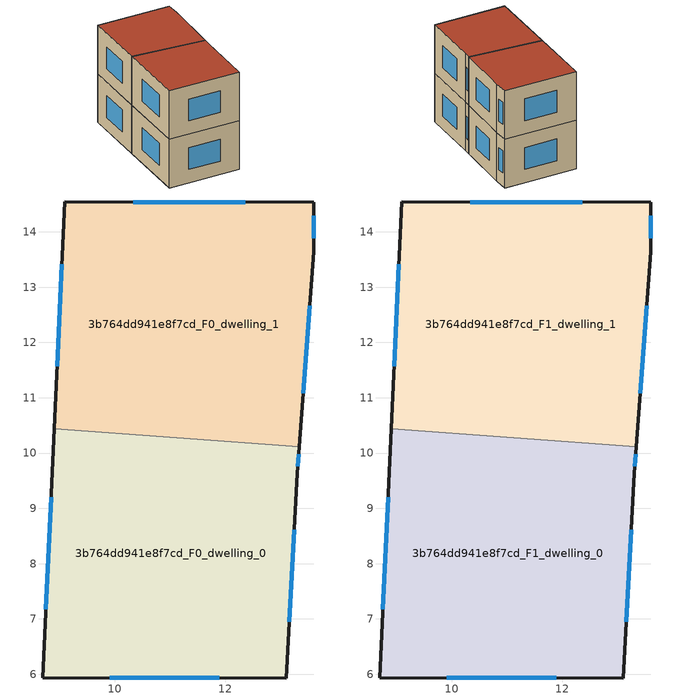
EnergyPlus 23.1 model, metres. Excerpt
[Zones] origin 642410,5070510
3b764dd941e8f7cd_F0_dwelling_0
 floor ground (EU_floor_Construction): 13.1,5.93 13.3,9.63 13.33,10.11 8.91,10.44 8.69,5.93 z0
 wall outside (EU_wall_Construction): 13.33,10.11 13.3,9.63 13.1,5.93 8.69,5.93 8.91,10.44 z0:3
 wall to 3b764dd941e8f7cd_F0_dwelling_1 (EU_wall_Construction): 8.9,10.44 13.33,10.11 z0:3
 window (EU_Window_Construction): 8.75,7.17 8.85,9.2 / 13.32,9.98 13.31,9.76 / 13.24,8.62 13.15,6.95 / 11.89,5.93 9.9,5.93 z0.83:2.17
3b764dd941e8f7cd_F0_dwelling_1
 floor ground (EU_floor_Construction): 13.33,10.11 13.6,13.64 13.6,14.54 9.1,14.54 8.91,10.44 z0
 wall outside (EU_wall_Construction): 8.91,10.44 9.1,14.54 13.6,14.54 13.6,13.64 13.33,10.11 z0:3
 window (EU_Window_Construction): 13.6,14.29 13.6,13.88 / 13.53,12.67 13.41,11.08 / 8.96,11.57 9.04,13.41 / 10.34,14.54 12.36,14.54 z0.83:2.17
3b764dd941e8f7cd_F1_dwelling_0
 floor to 3b764dd941e8f7cd_F0_dwelling_0 (EU_floor_Construction): 13.1,5.93 13.3,9.63 13.33,10.11 8.9,10.44 8.69,5.93 z3
 wall outside (EU_wall_Construction): 13.33,10.11 13.3,9.63 13.1,5.93 8.69,5.93 8.91,10.44 z3:6
 wall to 3b764dd941e8f7cd_F1_dwelling_1 (EU_wall_Construction): 8.9,10.44 13.33,10.11 z3:6
 window (EU_Window_Construction): 8.75,7.17 8.85,9.2 / 13.32,9.98 13.31,9.76 / 13.24,8.62 13.15,6.95 / 11.89,5.93 9.9,5.93 z3.83:5.17
 roof outside (EU_roof_Construction): 13.33,10.11 13.3,9.63 13.1,5.93 8.69,5.93 8.91,10.44 z6
3b764dd941e8f7cd_F1_dwelling_1
 floor to 3b764dd941e8f7cd_F0_dwelling_1 (EU_floor_Construction): 13.33,10.11 13.6,13.64 13.6,14.54 9.1,14.54 8.9,10.44 z3
 wall outside (EU_wall_Construction): 8.91,10.44 9.1,14.54 13.6,14.54 13.6,13.64 13.33,10.11 z3:6
 window (EU_Window_Construction): 13.6,14.29 13.6,13.88 / 13.53,12.67 13.41,11.08 / 8.96,11.57 9.04,13.41 / 10.34,14.54 12.36,14.54 z3.83:5.17
 roof outside (EU_roof_Construction): 13.6,14.54 13.6,13.64 13.33,10.11 8.91,10.44 9.1,14.54 z6
[Building]
EU S2 Campaign: North Axis=0; Terrain=City; Solar Distribution=FullExterior
[Site:Location]
Lyon-Bron: Latitude=45.75; Longitude=5; Time Zone=1; Elevation=198
[SizingPeriod:WeatherFileDays]
AnnualSizingPeriod: Begin Month=1; Begin Day of Month=1; End Month=12; End Day of Month=31; Day of Week for Start Day=Monday; Use Weather File Daylight Saving Period=No; Use Weather File Rain and Snow Indicators=No
[MATERIAL]
EU_InternalMass_Material: Roughness=MediumRough; Thickness=0.1; Conductivity=1; Density=1800; Specific Heat=900; Thermal Absorptance=0.9; Solar Absorptance=0.7; Visible Absorptance=0.7
[MATERIAL:NOMASS] Roughness=MediumRough; Thermal Absorptance=0.9; Solar Absorptance=0.7; Visible Absorptance=0.7
Name | Thermal Resistance
EU_wall_NoMass | 0.87146
EU_roof_NoMass | 0.842276
EU_floor_NoMass | 0.496999
[WINDOWMATERIAL:SIMPLEGLAZINGSYSTEM]
EU_Window_SimpleGlazing: UFactor=2.2525; Solar Heat Gain Coefficient=0.76; Visible Transmittance=0.76
[CONSTRUCTION]
EU_wall_Construction: EU_wall_NoMass
EU_roof_Construction: EU_roof_NoMass
EU_floor_Construction: EU_floor_NoMass
EU_InternalMass_Construction: EU_InternalMass_Material
EU_Window_Construction: EU_Window_SimpleGlazing
[ZONE] Type=1; Multiplier=1; Ceiling Height=autocalculate; Floor Area=autocalculate; Part of Total Floor Area=Yes
Name | Volume
3b764dd941e8f7cd_F0_dwelling_0 | 57.5903
3b764dd941e8f7cd_F1_dwelling_0 | 57.5911
3b764dd941e8f7cd_F0_dwelling_1; 3b764dd941e8f7cd_F1_dwelling_1 | 57.5896
[INTERNALMASS] Construction=EU_InternalMass_Construction
Name | Zone or ZoneList | Surface Area
3b764dd941e8f7cd_F0_dwelling_0_EU_InternalMass | 3b764dd941e8f7cd_F0_dwelling_0 | 19.1961
3b764dd941e8f7cd_F0_dwelling_1_EU_InternalMass | 3b764dd941e8f7cd_F0_dwelling_1 | 19.1955
3b764dd941e8f7cd_F1_dwelling_0_EU_InternalMass | 3b764dd941e8f7cd_F1_dwelling_0 | 19.1961
3b764dd941e8f7cd_F1_dwelling_1_EU_InternalMass | 3b764dd941e8f7cd_F1_dwelling_1 | 19.1955
[OTHEREQUIPMENT] Fuel Type=Electricity; Design Level Calculation Method=Watts/Area; Power per Zone Floor Area=1; Fraction Latent=0; Fraction Radiant=0; Fraction Lost=0; Carbon Dioxide Generation Rate=0; EndUse Subcategory=EU_Step8_InternalGains
Name | Zone or ZoneList or Space or SpaceList | Schedule
EU_Step8_InternalGain_3b764dd941e8f7cd_F0_dwelling_0_f000 | 3b764dd941e8f7cd_F0_dwelling_0 | EU_Step8_GainSchedule_3b764dd941e8f7cd_F0_dwelling_0_f000
EU_Step8_InternalGain_3b764dd941e8f7cd_F0_dwelling_1_f000 | 3b764dd941e8f7cd_F0_dwelling_1 | EU_Step8_GainSchedule_3b764dd941e8f7cd_F0_dwelling_1_f000
EU_Step8_InternalGain_3b764dd941e8f7cd_F1_dwelling_0_f000 | 3b764dd941e8f7cd_F1_dwelling_0 | EU_Step8_GainSchedule_3b764dd941e8f7cd_F1_dwelling_0_f000
EU_Step8_InternalGain_3b764dd941e8f7cd_F1_dwelling_1_f000 | 3b764dd941e8f7cd_F1_dwelling_1 | EU_Step8_GainSchedule_3b764dd941e8f7cd_F1_dwelling_1_f000
[ZONEVENTILATION:DESIGNFLOWRATE] Schedule=EU_AlwaysOn; Design Flow Rate Calculation Method=AirChanges/Hour; Air Changes per Hour=0.425; Ventilation Type=Natural; Fan Pressure Rise=0; Fan Total Efficiency=1; Constant Term Coefficient=1; Temperature Term Coefficient=0; Velocity Term Coefficient=0; Velocity Squared Term Coefficient=0; Minimum Indoor Temperature=-100; Maximum Indoor Temperature=100; Delta Temperature=-100; Minimum Outdoor Temperature=-100; Maximum Outdoor Temperature=100; Maximum Wind Speed=40
Name | Zone or ZoneList or Space or SpaceList
EU_ConstantAir_3b764dd941e8f7cd_F0_dwelling_0 | 3b764dd941e8f7cd_F0_dwelling_0
EU_ConstantAir_3b764dd941e8f7cd_F0_dwelling_1 | 3b764dd941e8f7cd_F0_dwelling_1
EU_ConstantAir_3b764dd941e8f7cd_F1_dwelling_0 | 3b764dd941e8f7cd_F1_dwelling_0
EU_ConstantAir_3b764dd941e8f7cd_F1_dwelling_1 | 3b764dd941e8f7cd_F1_dwelling_1
[HVACTEMPLATE:THERMOSTAT] Constant Heating Setpoint=20; Constant Cooling Setpoint=50
EU_HeatOnly_3b764dd941e8f7cd_F0_dwelling_0; EU_HeatOnly_3b764dd941e8f7cd_F0_dwelling_1; EU_HeatOnly_3b764dd941e8f7cd_F1_dwelling_0; EU_HeatOnly_3b764dd941e8f7cd_F1_dwelling_1
[HVACTEMPLATE:ZONE:IDEALLOADSAIRSYSTEM] System Availability Schedule=EU_AlwaysOn; Maximum Heating Supply Air Temperature=50; Minimum Cooling Supply Air Temperature=13; Maximum Heating Supply Air Humidity Ratio=0.0156; Minimum Cooling Supply Air Humidity Ratio=0.0077; Heating Limit=NoLimit; Cooling Limit=NoLimit; Heating Availability Schedule=EU_AlwaysOn; Cooling Availability Schedule=EU_CoolingOff; Dehumidification Control Type=ConstantSensibleHeatRatio; Cooling Sensible Heat Ratio=0.7; Dehumidification Setpoint=60; Humidification Control Type=None; Humidification Setpoint=30; Outdoor Air Method=None; Outdoor Air Flow Rate per Person=0.00944; Outdoor Air Flow Rate per Zone Floor Area=0; Outdoor Air Flow Rate per Zone=0; Demand Controlled Ventilation Type=None; Outdoor Air Economizer Type=NoEconomizer; Heat Recovery Type=None; Sensible Heat Recovery Effectiveness=0.7; Latent Heat Recovery Effectiveness=0.65
Name | Template Thermostat
3b764dd941e8f7cd_F0_dwelling_0 | EU_HeatOnly_3b764dd941e8f7cd_F0_dwelling_0
3b764dd941e8f7cd_F0_dwelling_1 | EU_HeatOnly_3b764dd941e8f7cd_F0_dwelling_1
3b764dd941e8f7cd_F1_dwelling_0 | EU_HeatOnly_3b764dd941e8f7cd_F1_dwelling_0
3b764dd941e8f7cd_F1_dwelling_1 | EU_HeatOnly_3b764dd941e8f7cd_F1_dwelling_1
[SIZING:ZONE] Zone Cooling Design Supply Air Temperature Input Method=SupplyAirTemperature; Zone Cooling Design Supply Air Temperature=13; Zone Heating Design Supply Air Temperature Input Method=SupplyAirTemperature; Zone Heating Design Supply Air Temperature=50; Zone Cooling Design Supply Air Humidity Ratio=0.008; Zone Heating Design Supply Air Humidity Ratio=0.008; Cooling Design Air Flow Method=DesignDay; Cooling Design Air Flow Rate=0; Cooling Minimum Air Flow per Zone Floor Area=0.000762; Cooling Minimum Air Flow=0; Cooling Minimum Air Flow Fraction=0.2; Heating Design Air Flow Method=DesignDay; Heating Design Air Flow Rate=0; Heating Maximum Air Flow per Zone Floor Area=0.002032; Heating Maximum Air Flow=0.141576; Heating Maximum Air Flow Fraction=0.3; Account for Dedicated Outdoor Air System=No; Dedicated Outdoor Air System Control Strategy=NeutralSupplyAir; Dedicated Outdoor Air Low Setpoint Temperature for Design=autosize; Dedicated Outdoor Air High Setpoint Temperature for Design=autosize; Zone Load Sizing Method=Sensible Load Only No Latent Load; Zone Latent Cooling Design Supply Air Humidity Ratio Input Method=HumidityRatioDifference; Zone Cooling Design Supply Air Humidity Ratio Difference=0.005; Zone Latent Heating Design Supply Air Humidity Ratio Input Method=HumidityRatioDifference; Zone Humidification Design Supply Air Humidity Ratio Difference=0.005
3b764dd941e8f7cd_F0_dwelling_0; 3b764dd941e8f7cd_F0_dwelling_1; 3b764dd941e8f7cd_F1_dwelling_0; 3b764dd941e8f7cd_F1_dwelling_1
[SCHEDULE:CONSTANT]
Name | Hourly Value
EU_AlwaysOn | 1
EU_CoolingOff | 0
[SCHEDULE:FILE] Column Number=1; Rows to Skip at Top=0; Number of Hours of Data=8760; Column Separator=Comma; Interpolate to Timestep=No; Minutes per Item=60; Adjust Schedule for Daylight Savings=Yes
Name | File
EU_Step8_GainSchedule_3b764dd941e8f7cd_F0_dwelling_0_f000 | ../../schedules/3b764dd941e8f7cd/3b764dd941e8f7cd_F0_dwelling_0_f000_gain.csv
EU_Step8_GainSchedule_3b764dd941e8f7cd_F0_dwelling_1_f000 | ../../schedules/3b764dd941e8f7cd/3b764dd941e8f7cd_F0_dwelling_1_f000_gain.csv
EU_Step8_GainSchedule_3b764dd941e8f7cd_F1_dwelling_0_f000 | ../../schedules/3b764dd941e8f7cd/3b764dd941e8f7cd_F1_dwelling_0_f000_gain.csv
EU_Step8_GainSchedule_3b764dd941e8f7cd_F1_dwelling_1_f000 | ../../schedules/3b764dd941e8f7cd/3b764dd941e8f7cd_F1_dwelling_1_f000_gain.csv
